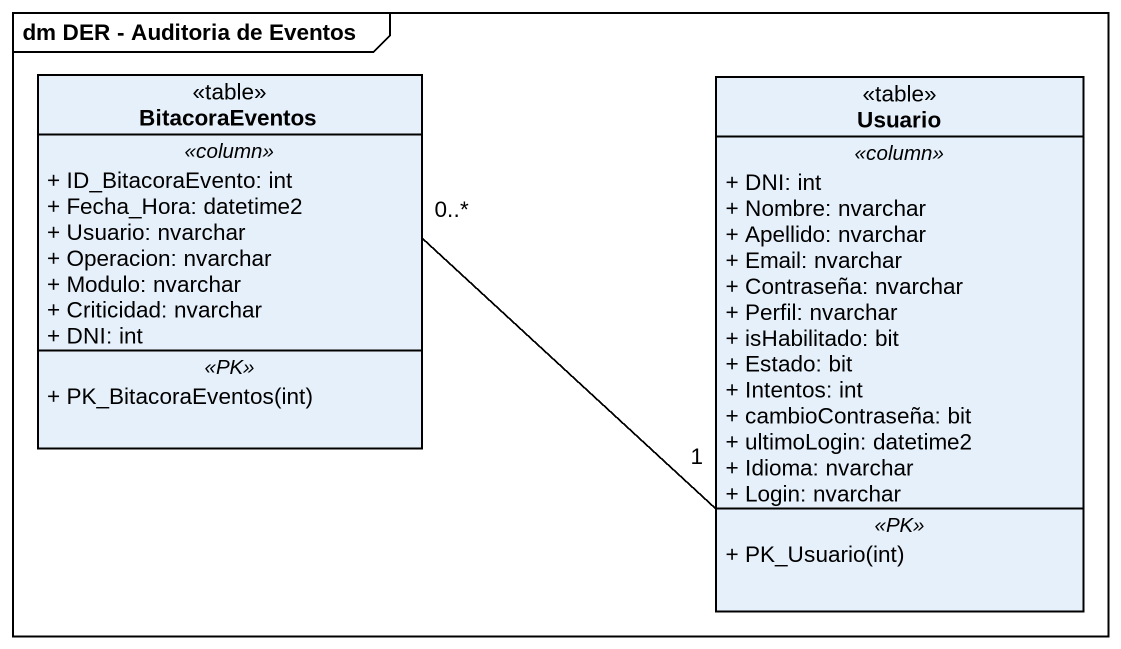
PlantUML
@startuml
mainframe dm DER - Auditoria de Eventos
hide circle
hide empty members
skinparam classAttributeIconSize 0
class BitacoraEventos <<table>> {
  .. <<column>> ..
  + ID_BitacoraEvento: int
  + Fecha_Hora: datetime2
  + Usuario: nvarchar
  + Operacion: nvarchar
  + Modulo: nvarchar
  + Criticidad: nvarchar
  + DNI: int
  .. <<PK>> ..
  + PK_BitacoraEventos(int)
}
class Usuario <<table>> {
  .. <<column>> ..
  + DNI: int
  + Nombre: nvarchar
  + Apellido: nvarchar
  + Email: nvarchar
  + Contraseña: nvarchar
  + Perfil: nvarchar
  + isHabilitado: bit
  + Estado: bit
  + Intentos: int
  + cambioContraseña: bit
  + ultimoLogin: datetime2
  + Idioma: nvarchar
  + Login: nvarchar
  .. <<PK>> ..
  + PK_Usuario(int)
}
BitacoraEventos "0..*" -right- "1" Usuario
@enduml
